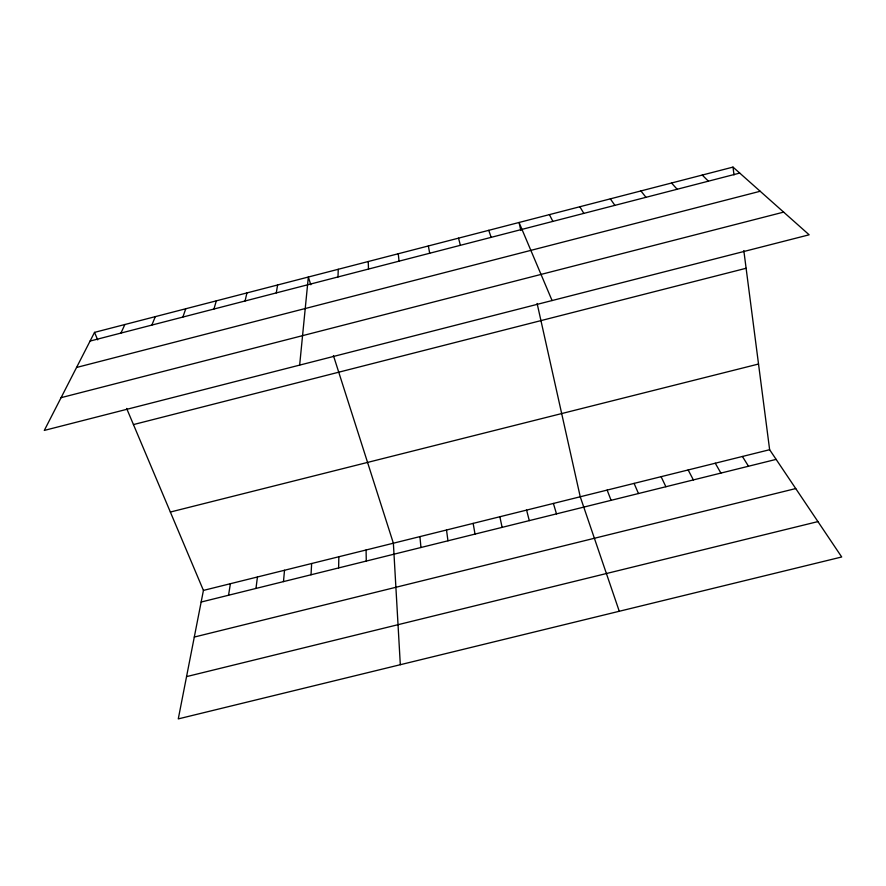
<?xml version="1.0" encoding="UTF-8"?>
<svg xmlns="http://www.w3.org/2000/svg" width="886" height="886" viewBox="0 0 886 886"><rect width="100%" height="100%" fill="white"/><g stroke="black" fill="none" stroke-linecap="round" stroke-linejoin="round"><path stroke-width="1.33" d="M338.629 567.926L338.84 556.762M337.998 276.953L338.253 269.278M311.019 574.781L311.65 563.518M283.476 581.615L284.517 570.263M299.656 365.11L308.339 277.019L310.82 284.771M255.976 588.437L257.438 576.996M228.544 595.237L230.404 583.708M276.288 292.912L277.595 284.982M126.643 408.446L203.426 590.408L178.274 718.9L841.7 556.984L769.635 449.711L743.819 250.583M245.079 300.985L246.917 292.923M213.947 309.037L216.306 300.852M182.87 317.066L185.761 308.749M151.871 325.084L155.283 316.645M120.939 333.081L124.882 324.509M94.536 332.372L44.3 430.419L809.151 234.801L732.999 167.1L94.536 332.372L97.704 339.881M90.084 341.055L739.721 173.08M76.55 367.469L760.177 191.265M61.079 397.67L783.634 212.119M133.454 424.582L746.112 268.27M170.356 512.042L758.527 364.035M203.426 590.408L769.635 449.711M201.155 602.037L776.136 459.38M194.3 637.056L795.739 488.563M186.558 676.616L817.933 521.599M702.233 175.063L708.401 181.176M671.544 183.003L677.159 189.25M640.91 190.933L645.983 197.312M610.343 198.852L614.884 205.353M742.424 456.478L748.493 466.246M579.854 206.737L583.841 213.382M715.268 463.223L720.905 473.091M688.156 469.957L693.373 479.913M549.42 214.622L552.875 221.389M661.1 476.679L665.884 486.735M634.099 483.391L638.463 493.535M552.078 300.553L519.052 222.475L520.835 230.471M607.143 490.091L611.085 500.335M619.27 611.262L580.241 496.78L537.115 303.455M488.762 230.327L491.143 237.348M333.424 355.552L393.373 543.218L400.317 664.71M553.396 503.447L556.497 513.88M458.527 238.146L460.377 245.311M526.594 510.103L529.285 520.625M499.848 516.76L502.118 527.369M428.359 245.954L429.688 253.241M473.157 523.393L475.018 534.092M446.511 530.005L447.962 540.803M732.999 167.1L734.018 174.93M398.257 253.75L399.054 261.171M419.92 536.617L420.95 547.504M368.222 261.525L368.498 269.067M366.084 549.996L366.283 561.071"/></g></svg>
